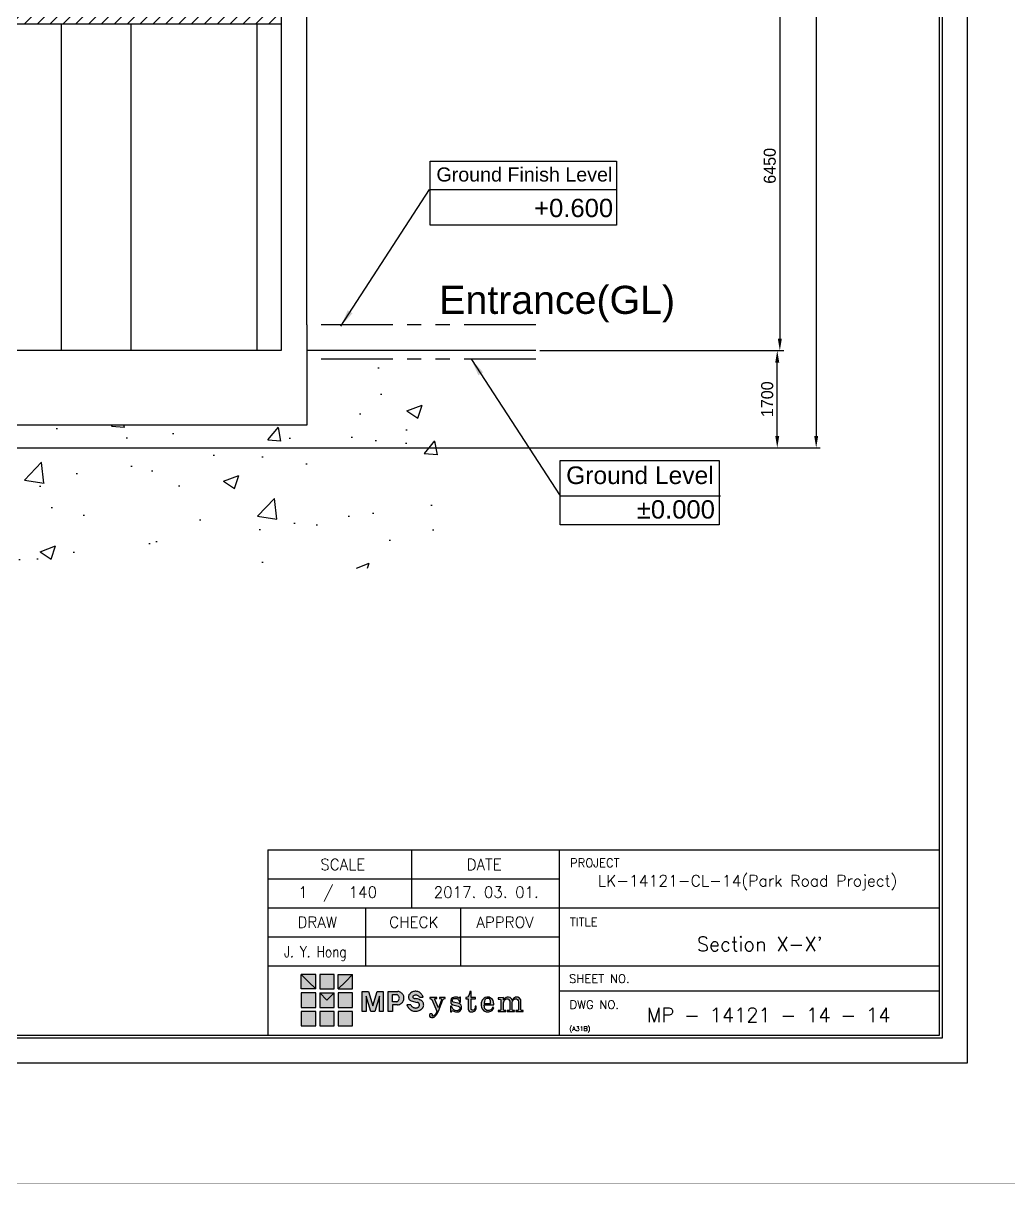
# Model space of a CAD drawing. Header units: millimetres. Extents: x -5 to 1510635, y -6 to 71285.
# Drawn here: x 938981 to 956194, y -4 to 20258 of the extents above; entities that cross this region are included whole.
import ezdxf
from ezdxf.enums import TextEntityAlignment as Align

# ---------------------------------------------------------------- set-up
doc = ezdxf.new("R2010")
doc.units = ezdxf.units.MM
doc.header["$LTSCALE"] = 1000
doc.linetypes.add('HIDDEN', pattern=[0.375, 0.25, -0.125])
doc.linetypes.add('PHANTOM', pattern=[2.5, 1.25, -0.25, 0.25, -0.25, 0.25, -0.25])
for name, color, linetype in [('MP-2', 42, 'Continuous'), ('MP-3', 3, 'Continuous'), ('MP-4', 4, 'HIDDEN'), ('MP-5', 5, 'PHANTOM'), ('MP-7', 7, 'Continuous'), ('MP-8', 8, 'Continuous')]:
    doc.layers.add(name, color=color, linetype=linetype)
doc.styles.add('GHG1', font='simplex.shx', dxfattribs={"bigfont": 'whgtxt.shx'})
doc.styles.add('H', font='arial.ttf')
doc.styles.add('ROMANS', font='ROMANS.shx')
doc.dimstyles.new('MPS2', dxfattribs={"dimscale": 100, "dimtxt": 3, "dimasz": 3, "dimexe": 1, "dimexo": 1, "dimgap": 1, "dimtad": 1, "dimzin": 12, "dimdsep": 46, "dimtxsty": 'Standard', "dimcen": 1, "dimclrd": 1, "dimclre": 1, "dimclrt": 7, "dimazin": 2, "dimtfac": 1, "dimtmove": 0, "dimatfit": 3, "dimfxl": 1, "dimarcsym": 0})

# ---------------------------------------------------------------- blocks, each defined once
blk = doc.blocks.new('MP LOGO')
h = blk.add_hatch(color=20)
h.paths.add_polyline_path([(9, 55), (0, 64), (0, 46), (18, 46)])
h.paths.add_polyline_path([(18, 41), (0, 41), (0, 23), (18, 23)])
h.paths.add_polyline_path([(32, 32), (23, 41), (23, 23), (41, 23), (41, 41)])
h.paths.add_polyline_path([(64, 23), (64, 41), (46, 41), (46, 23)])
h.paths.add_polyline_path([(64, 46), (64, 64), (55, 55), (46, 46)])
h.paths.add_polyline_path([(64, 18), (46, 18), (46, 0), (64, 0)])
h.paths.add_polyline_path([(0, 0), (18, 0), (18, 18), (0, 18)])
h = blk.add_hatch(color=131)
h.paths.add_polyline_path([(18, 64), (0, 64), (9, 55), (18, 46)])
h.paths.add_polyline_path([(41, 64), (23, 64), (23, 46), (41, 46)])
h.paths.add_polyline_path([(64, 64), (46, 64), (46, 46), (55, 55)])
h.paths.add_polyline_path([(41, 41), (23, 41), (32, 32)])
h.paths.add_polyline_path([(41, 18), (23, 18), (23, 0), (41, 0)])
at = {"color": 131}
for points in [[(9, 55), (18, 46), (18, 64), (0, 64)], [(23, 46), (41, 46), (41, 64), (23, 64)], [(55, 55), (46, 46), (46, 64), (64, 64)], [(23, 0), (41, 0), (41, 18), (23, 18)]]:
    blk.add_lwpolyline(points, close=True, dxfattribs=at)
at = {"color": 20}
for points in [[(9, 55), (18, 46), (0, 46), (0, 64)], [(55, 55), (46, 46), (64, 46), (64, 64)], [(0, 23), (18, 23), (18, 41), (0, 41)], [(32, 32), (23, 41), (23, 23), (41, 23), (41, 41)], [(46, 23), (64, 23), (64, 41), (46, 41)], [(0, 0), (18, 0), (18, 18), (0, 18)], [(46, 0), (64, 0), (64, 18), (46, 18)]]:
    blk.add_lwpolyline(points, close=True, dxfattribs=at)
at = {"color": 143}
blk.add_lwpolyline([(23, 41), (41, 41), (32, 32), (32, 32)], close=True, dxfattribs=at)
blk = doc.blocks.new('MP LOGO 02')
at = {"layer": 'MP-2'}
h = blk.add_hatch(color=256, dxfattribs=at)
h.paths.add_polyline_path([(8.38, 4.28), (7.62, 4.28), (7.62, 1.78), (8.09, 1.78), (8.09, 3.69), (8.69, 1.78), (9.16, 1.78), (9.76, 3.69), (9.76, 1.78), (10.23, 1.78), (10.23, 4.28), (9.47, 4.28), (8.92, 2.49)])
h.paths.add_polyline_path([(10.86, 1.78), (11.38, 1.78), (11.38, 2.62), (12, 2.62), (12.11, 2.63), (12.2, 2.65), (12.3, 2.68), (12.39, 2.73), (12.47, 2.78), (12.55, 2.85), (12.62, 2.92), (12.68, 3), (12.73, 3.09), (12.77, 3.18), (12.79, 3.28), (12.81, 3.38), (12.81, 3.48), (12.8, 3.58), (12.78, 3.68), (12.75, 3.77), (12.7, 3.86), (12.65, 3.95), (12.59, 4.02), (12.51, 4.09), (12.43, 4.15), (12.35, 4.2), (12.25, 4.24), (12.16, 4.27), (12.06, 4.28), (10.86, 4.28)])
h.paths.add_polyline_path([(11.38, 3.89), (11.85, 3.89), (11.92, 3.88), (11.99, 3.85), (12.05, 3.82), (12.1, 3.77), (12.15, 3.72), (12.19, 3.66), (12.22, 3.59), (12.23, 3.52), (12.24, 3.45), (12.23, 3.38), (12.22, 3.31), (12.19, 3.24), (12.15, 3.18), (12.1, 3.13), (12.05, 3.09), (11.99, 3.05), (11.92, 3.02), (11.85, 3.01), (11.38, 3.01)], flags=16)
h.paths.add_polyline_path([(14.02, 3.76), (14.1, 3.8), (14.18, 3.82), (14.26, 3.83), (14.34, 3.83), (14.42, 3.81), (14.5, 3.79), (14.57, 3.75), (14.64, 3.7), (14.7, 3.65), (14.75, 3.58), (15.19, 3.58), (15.16, 3.69), (15.11, 3.79), (15.06, 3.88), (14.99, 3.97), (14.91, 4.05), (14.83, 4.12), (14.74, 4.18), (14.64, 4.23), (14.53, 4.27), (14.42, 4.29), (14.31, 4.31), (14.2, 4.31), (14.09, 4.29), (13.99, 4.27), (13.88, 4.23), (13.78, 4.18), (13.69, 4.12), (13.6, 4.05), (13.53, 3.97), (13.48, 3.92), (13.44, 3.85), (13.41, 3.79), (13.39, 3.72), (13.37, 3.64), (13.37, 3.57), (13.39, 3.49), (13.41, 3.42), (13.44, 3.35), (13.48, 3.29), (13.52, 3.23), (13.58, 3.19), (13.64, 3.14), (13.71, 3.11), (14.46, 2.93), (14.55, 2.91), (14.65, 2.84), (14.72, 2.75), (14.75, 2.63), (14.74, 2.52), (14.7, 2.41), (14.62, 2.32), (14.54, 2.28), (14.46, 2.25), (14.37, 2.23), (14.29, 2.22), (14.2, 2.23), (14.11, 2.24), (14.03, 2.27), (13.95, 2.3), (13.88, 2.35), (13.81, 2.41), (13.75, 2.47), (13.7, 2.54), (13.66, 2.62), (13.19, 2.62), (13.23, 2.51), (13.28, 2.4), (13.34, 2.3), (13.41, 2.21), (13.49, 2.12), (13.58, 2.05), (13.68, 1.98), (13.78, 1.92), (13.89, 1.88), (14, 1.85), (14.12, 1.82), (14.24, 1.82), (14.35, 1.82), (14.47, 1.83), (14.58, 1.86), (14.69, 1.9), (14.8, 1.95), (14.9, 2.02), (14.99, 2.09), (15.08, 2.17), (15.15, 2.26), (15.22, 2.36), (15.25, 2.43), (15.27, 2.51), (15.28, 2.59), (15.27, 2.67), (15.26, 2.75), (15.24, 2.83), (15.21, 2.9), (15.17, 2.97), (15.12, 3.04), (15.06, 3.1), (15, 3.14), (14.93, 3.19), (14.85, 3.22), (14.74, 3.27), (14.62, 3.32), (14.5, 3.36), (14.38, 3.38), (14.26, 3.4), (14.18, 3.41), (14.1, 3.42), (14.03, 3.46), (13.95, 3.52), (13.92, 3.59), (13.92, 3.67), (13.97, 3.74)])
h.paths.add_polyline_path([(16.65, 3.29), (16.65, 3.36), (16.7, 3.4), (16.91, 3.4), (16.91, 3.52), (16.03, 3.52), (16.03, 3.4), (16.16, 3.38), (16.3, 3.3), (16.93, 1.85), (16.89, 1.71), (16.73, 1.44), (16.6, 1.28), (16.47, 1.2), (16.35, 1.21), (16.37, 1.41), (16.29, 1.51), (16.13, 1.51), (16.01, 1.42), (16, 1.21), (16.09, 1.09), (16.24, 1.03), (16.44, 1.03), (16.57, 1.08), (16.76, 1.23), (16.94, 1.49), (17.11, 1.82), (17.68, 3.25), (17.79, 3.36), (17.97, 3.4), (17.97, 3.52), (17.23, 3.52), (17.23, 3.4), (17.45, 3.37), (17.5, 3.31), (17.5, 3.25), (17.12, 2.26), (17.06, 2.32)])
h.paths.add_polyline_path([(18.99, 2.94), (18.89, 3.01), (18.85, 3.09), (18.85, 3.24), (18.89, 3.31), (19, 3.41), (19.08, 3.43), (19.38, 3.42), (19.5, 3.36), (19.62, 3.25), (19.78, 2.94), (19.88, 2.94), (19.88, 3.56), (19.78, 3.56), (19.67, 3.43), (19.44, 3.56), (19.1, 3.58), (18.85, 3.5), (18.72, 3.36), (18.64, 3.14), (18.64, 2.97), (18.68, 2.83), (18.73, 2.74), (18.89, 2.62), (19.56, 2.45), (19.67, 2.4), (19.78, 2.28), (19.78, 2.09), (19.71, 1.98), (19.56, 1.9), (19.44, 1.87), (19.21, 1.9), (19.03, 1.98), (18.9, 2.11), (18.81, 2.28), (18.76, 2.47), (18.62, 2.47), (18.62, 1.76), (18.76, 1.76), (18.84, 1.9), (19.1, 1.77), (19.25, 1.73), (19.62, 1.76), (19.82, 1.86), (19.96, 2.04), (20, 2.17), (20, 2.42), (19.95, 2.57), (19.82, 2.7), (19.7, 2.78)])
h.paths.add_polyline_path([(21.18, 3.36), (21.73, 3.36), (21.73, 3.52), (21.18, 3.52), (21.18, 4.28), (21.03, 4.28), (20.99, 4.03), (20.92, 3.79), (20.74, 3.58), (20.52, 3.52), (20.52, 3.36), (20.82, 3.36), (20.82, 2.06), (20.85, 1.96), (20.96, 1.83), (21.09, 1.76), (21.39, 1.73), (21.58, 1.81), (21.71, 1.92), (21.81, 2.13), (21.84, 2.47), (21.71, 2.47), (21.68, 2.21), (21.56, 2), (21.45, 1.95), (21.32, 1.95), (21.2, 2.03), (21.18, 2.09)])
h.paths.add_polyline_path([(24.02, 2.64), (24.02, 2.75), (23.92, 3.15), (23.84, 3.29), (23.71, 3.43), (23.43, 3.57), (23.15, 3.58), (22.95, 3.53), (22.81, 3.46), (22.57, 3.2), (22.44, 2.85), (22.43, 2.49), (22.47, 2.31), (22.55, 2.12), (22.76, 1.88), (23.06, 1.75), (23.41, 1.73), (23.63, 1.81), (23.8, 1.93), (23.92, 2.07), (24.02, 2.27), (23.89, 2.31), (23.77, 2.12), (23.63, 2), (23.53, 1.95), (23.43, 1.92), (23.17, 1.93), (23, 2.03), (22.91, 2.14), (22.84, 2.34), (22.81, 2.64)])
h.paths.add_polyline_path([(22.81, 2.79), (22.85, 3.07), (22.92, 3.25), (23.02, 3.37), (23.16, 3.43), (23.35, 3.43), (23.45, 3.4), (23.53, 3.32), (23.62, 3.12), (23.62, 2.8)], flags=16)
h.paths.add_polyline_path([(25.23, 2.86), (25.26, 3.01), (25.34, 3.2), (25.43, 3.29), (25.57, 3.36), (25.75, 3.36), (25.86, 3.31), (25.94, 3.22), (26, 3.06), (26, 1.98), (25.94, 1.92), (25.68, 1.92), (25.68, 1.78), (26.61, 1.78), (26.61, 1.92), (26.38, 1.92), (26.33, 2), (26.33, 2.89), (26.37, 3.06), (26.43, 3.19), (26.51, 3.27), (26.68, 3.36), (26.86, 3.36), (26.97, 3.3), (27.04, 3.17), (27.08, 3), (27.08, 2.01), (27.02, 1.92), (26.77, 1.92), (26.77, 1.78), (27.7, 1.78), (27.7, 1.92), (27.46, 1.92), (27.41, 1.98), (27.41, 3.06), (27.38, 3.24), (27.22, 3.47), (27.02, 3.57), (26.74, 3.57), (26.47, 3.43), (26.35, 3.3), (26.33, 3.25), (26.29, 3.22), (26.22, 3.36), (26.05, 3.52), (25.86, 3.58), (25.7, 3.58), (25.57, 3.55), (25.42, 3.46), (25.32, 3.37), (25.26, 3.26), (25.23, 3.26), (25.23, 3.52), (24.56, 3.48), (24.56, 3.32), (24.85, 3.32), (24.9, 3.25), (24.9, 2), (24.83, 1.92), (24.57, 1.92), (24.57, 1.78), (24.9, 1.78), (25.52, 1.78), (25.52, 1.92), (25.28, 1.92), (25.23, 2)])
for points in [[(8.09, 1.78), (7.62, 1.78), (7.62, 4.28), (8.38, 4.28), (8.92, 2.49), (9.47, 4.28), (10.23, 4.28), (10.23, 1.78), (9.76, 1.78), (9.76, 3.69), (9.16, 1.78), (8.69, 1.78), (8.09, 3.69), (8.09, 1.78)], [(16.03, 3.52), (16.03, 3.4), (16.16, 3.38), (16.3, 3.3), (16.93, 1.85), (16.89, 1.71), (16.73, 1.44), (16.6, 1.28), (16.47, 1.2), (16.35, 1.21), (16.37, 1.41), (16.29, 1.51), (16.13, 1.51), (16.01, 1.42), (16, 1.21), (16.09, 1.09), (16.24, 1.03), (16.44, 1.03), (16.57, 1.08), (16.76, 1.23), (16.94, 1.49), (17.11, 1.82), (17.68, 3.25), (17.79, 3.36), (17.97, 3.4), (17.97, 3.52), (17.23, 3.52), (17.23, 3.4), (17.45, 3.37), (17.5, 3.31), (17.5, 3.25), (17.12, 2.26), (17.06, 2.32), (16.65, 3.29), (16.65, 3.36), (16.7, 3.4), (16.91, 3.4), (16.91, 3.52), (16.03, 3.52)], [(19.1, 3.58), (18.85, 3.5), (18.72, 3.36), (18.64, 3.14), (18.64, 2.97), (18.68, 2.83), (18.73, 2.74), (18.89, 2.62), (19.56, 2.45), (19.67, 2.4), (19.78, 2.28), (19.78, 2.09), (19.71, 1.98), (19.56, 1.9), (19.44, 1.87), (19.21, 1.9), (19.03, 1.98), (18.9, 2.11), (18.81, 2.28), (18.76, 2.47), (18.62, 2.47), (18.62, 1.76), (18.76, 1.76), (18.84, 1.9), (19.1, 1.77), (19.25, 1.73), (19.62, 1.76), (19.82, 1.86), (19.96, 2.04), (20, 2.17), (20, 2.42), (19.95, 2.57), (19.82, 2.7), (19.7, 2.78), (18.99, 2.94), (18.89, 3.01), (18.85, 3.09), (18.85, 3.24), (18.89, 3.31), (19, 3.41), (19.08, 3.43), (19.38, 3.42), (19.5, 3.36), (19.62, 3.25), (19.78, 2.94), (19.88, 2.94), (19.88, 3.56), (19.78, 3.56), (19.69, 3.45), (19.65, 3.45), (19.44, 3.56), (19.1, 3.58)], [(21.03, 4.28), (20.99, 4.03), (20.92, 3.79), (20.74, 3.58), (20.52, 3.52), (20.52, 3.36), (20.82, 3.36), (20.82, 2.06), (20.85, 1.96), (20.96, 1.83), (21.09, 1.76), (21.39, 1.73), (21.58, 1.81), (21.71, 1.92), (21.81, 2.13), (21.84, 2.47), (21.71, 2.47), (21.68, 2.21), (21.56, 2), (21.45, 1.95), (21.32, 1.95), (21.2, 2.03), (21.18, 2.09), (21.18, 3.36), (21.73, 3.36), (21.73, 3.52), (21.18, 3.52), (21.18, 4.28), (21.03, 4.28)], [(23.15, 3.58), (22.95, 3.53), (22.81, 3.46), (22.57, 3.2), (22.44, 2.85), (22.43, 2.49), (22.47, 2.31), (22.55, 2.12), (22.76, 1.88), (23.06, 1.75), (23.41, 1.73), (23.63, 1.81), (23.8, 1.93), (23.92, 2.07), (24.02, 2.27), (23.89, 2.31), (23.77, 2.12), (23.63, 2), (23.53, 1.95), (23.43, 1.92), (23.17, 1.93), (23, 2.03), (22.91, 2.14), (22.84, 2.34), (22.81, 2.64), (24.02, 2.64), (24.02, 2.75), (23.92, 3.15), (23.84, 3.29), (23.71, 3.43), (23.43, 3.57), (23.15, 3.58)], [(23.16, 3.43), (23.02, 3.37), (22.92, 3.25), (22.85, 3.07), (22.81, 2.79), (23.62, 2.8), (23.62, 3.12), (23.53, 3.32), (23.45, 3.4), (23.35, 3.43), (23.16, 3.43)], [(25.7, 3.58), (25.57, 3.55), (25.42, 3.46), (25.32, 3.37), (25.26, 3.26), (25.23, 3.26), (25.23, 3.52), (24.56, 3.48), (24.56, 3.32), (24.85, 3.32), (24.9, 3.25), (24.9, 2), (24.83, 1.92), (24.57, 1.92), (24.57, 1.78), (24.9, 1.78), (25.52, 1.78), (25.52, 1.92), (25.28, 1.92), (25.23, 2), (25.23, 2.86), (25.26, 3.01), (25.34, 3.2), (25.43, 3.29), (25.57, 3.36), (25.75, 3.36), (25.86, 3.31), (25.94, 3.22), (26, 3.06), (26, 1.98), (25.94, 1.92), (25.68, 1.92), (25.68, 1.78), (26.61, 1.78), (26.61, 1.92), (26.38, 1.92), (26.33, 2), (26.33, 2.89), (26.37, 3.06), (26.43, 3.19), (26.51, 3.27), (26.68, 3.36), (26.86, 3.36), (26.97, 3.3), (27.04, 3.17), (27.08, 3), (27.08, 2.01), (27.02, 1.92), (26.77, 1.92), (26.77, 1.78), (27.7, 1.78), (27.7, 1.92), (27.46, 1.92), (27.41, 1.98), (27.41, 3.06), (27.38, 3.24), (27.22, 3.47), (27.02, 3.57), (26.74, 3.57), (26.47, 3.43), (26.35, 3.3), (26.33, 3.25), (26.29, 3.22), (26.22, 3.36), (26.05, 3.52), (25.86, 3.58), (25.7, 3.58)]]:
    blk.add_lwpolyline(points, close=True, dxfattribs=at)
for points in [[(12, 2.62), (11.38, 2.62), (11.38, 1.78), (10.86, 1.78), (10.86, 4.28), (12.06, 4.28)], [(11.85, 3.01), (11.38, 3.01), (11.38, 3.89), (11.85, 3.89)], [(11.85, 3.01), (11.92, 3.02), (11.99, 3.05), (12.05, 3.09), (12.1, 3.13), (12.15, 3.18), (12.19, 3.24), (12.22, 3.31), (12.23, 3.38), (12.24, 3.45), (12.23, 3.52), (12.22, 3.59), (12.19, 3.66), (12.15, 3.72), (12.1, 3.77), (12.05, 3.82), (11.99, 3.85), (11.92, 3.88), (11.85, 3.89)], [(12, 2.62), (12.11, 2.63), (12.2, 2.65), (12.3, 2.68), (12.39, 2.73), (12.47, 2.78), (12.55, 2.85), (12.62, 2.92), (12.68, 3), (12.73, 3.09), (12.77, 3.18), (12.79, 3.28), (12.81, 3.38), (12.81, 3.48), (12.8, 3.58), (12.78, 3.68), (12.75, 3.77), (12.7, 3.86), (12.65, 3.95), (12.59, 4.02), (12.51, 4.09), (12.43, 4.15), (12.35, 4.2), (12.25, 4.24), (12.16, 4.27), (12.06, 4.28)], [(13.66, 2.62), (13.19, 2.62), (13.23, 2.51), (13.28, 2.4), (13.34, 2.3), (13.41, 2.21), (13.49, 2.12), (13.58, 2.05), (13.68, 1.98), (13.78, 1.92), (13.89, 1.88), (14, 1.85), (14.12, 1.82), (14.24, 1.82), (14.35, 1.82), (14.47, 1.83), (14.58, 1.86), (14.69, 1.9), (14.8, 1.95), (14.9, 2.02), (14.99, 2.09), (15.08, 2.17), (15.15, 2.26), (15.22, 2.36), (15.25, 2.43), (15.27, 2.51), (15.28, 2.59), (15.27, 2.67), (15.26, 2.75), (15.24, 2.83), (15.21, 2.9), (15.17, 2.97), (15.12, 3.04), (15.06, 3.1), (15, 3.14), (14.93, 3.19), (14.85, 3.22), (14.74, 3.27), (14.62, 3.32), (14.5, 3.36), (14.38, 3.38), (14.26, 3.4)], [(14.75, 3.58), (15.19, 3.58), (15.16, 3.69), (15.11, 3.79), (15.06, 3.88), (14.99, 3.97), (14.91, 4.05), (14.83, 4.12), (14.74, 4.18), (14.64, 4.23), (14.53, 4.27), (14.42, 4.29), (14.31, 4.31), (14.2, 4.31), (14.09, 4.29), (13.99, 4.27), (13.88, 4.23), (13.78, 4.18), (13.69, 4.12), (13.6, 4.05), (13.53, 3.97), (13.48, 3.92), (13.44, 3.85), (13.41, 3.79), (13.39, 3.72), (13.37, 3.64), (13.37, 3.57), (13.39, 3.49), (13.41, 3.42), (13.44, 3.35), (13.48, 3.29), (13.52, 3.23), (13.58, 3.19), (13.64, 3.14), (13.71, 3.11), (14.46, 2.93)], [(14.02, 3.76), (13.99, 3.75), (13.96, 3.72), (13.93, 3.69), (13.92, 3.65), (13.92, 3.61), (13.93, 3.57), (13.94, 3.53), (13.97, 3.5)], [(13.97, 3.5), (14.03, 3.46), (14.1, 3.42), (14.18, 3.41), (14.26, 3.4)], [(14.75, 3.58), (14.7, 3.65), (14.64, 3.7), (14.57, 3.75), (14.5, 3.79), (14.42, 3.81), (14.34, 3.83), (14.26, 3.83), (14.18, 3.82), (14.1, 3.8), (14.02, 3.76)], [(14.54, 2.28), (14.59, 2.31), (14.64, 2.34), (14.68, 2.39), (14.71, 2.44), (14.73, 2.49), (14.75, 2.55), (14.75, 2.61), (14.74, 2.66), (14.73, 2.72), (14.7, 2.77), (14.66, 2.82), (14.62, 2.86), (14.57, 2.89), (14.52, 2.92), (14.46, 2.93)], [(13.66, 2.62), (13.7, 2.54), (13.75, 2.47), (13.81, 2.41), (13.88, 2.35), (13.95, 2.3), (14.03, 2.27), (14.11, 2.24), (14.2, 2.23), (14.29, 2.22), (14.37, 2.23), (14.46, 2.25), (14.54, 2.28)]]:
    blk.add_lwpolyline(points, dxfattribs=at)
at = {"color": 40, "xscale": 0.1000000000000227, "yscale": 0.1000000000000227, "zscale": 0.1000000000000227}
blk.add_blockref('MP LOGO', (0, 0), dxfattribs=at)
blk = doc.blocks.new('*D455')
at = {"layer": 'DEFPOINTS', "color": 0, "linetype": 'ByBlock', "transparency": 16777216}
for p in [(947934, 14543, 0), (952150, 14543), (927169, 12843, 0)]:
    blk.add_point(p, dxfattribs=at)
at = {"layer": 'MP-8', "color": 1, "linetype": 'ByBlock', "lineweight": -2, "transparency": 16777216}
for p, q in [((948004, 14543), (952220, 14543)), ((952150, 13053), (952150, 14333)), ((927239, 12843), (952220, 12843))]:
    blk.add_line(p, q, dxfattribs=at)
at = {"layer": 'MP-8', "color": 1, "linetype": 'ByBlock', "transparency": 16777216}
for points in [[(952115, 14333), (952185, 14333), (952150, 14543)], [(952115, 13053), (952185, 13053), (952150, 12843)]]:
    blk.add_solid(points, dxfattribs=at)
at = {"layer": 'MP-8', "color": 7, "linetype": 'ByBlock', "transparency": 16777216, "insert": (951975, 13693), "char_height": 210, "attachment_point": 5, "rotation": 90}
blk.add_mtext('1700', dxfattribs=at)
blk = doc.blocks.new('*D457')
at = {"layer": 'DEFPOINTS', "color": 0, "linetype": 'ByBlock', "transparency": 16777216}
for p in [(943704, 20993, 0), (947934, 14543, 0), (952195, 14543)]:
    blk.add_point(p, dxfattribs=at)
at = {"layer": 'MP-8', "color": 1, "linetype": 'ByBlock', "lineweight": -2, "transparency": 16777216}
for p, q in [((943774, 20993), (952265, 20993)), ((952195, 20783), (952195, 14753)), ((948004, 14543), (952265, 14543))]:
    blk.add_line(p, q, dxfattribs=at)
at = {"layer": 'MP-8', "color": 1, "linetype": 'ByBlock', "transparency": 16777216}
for points in [[(952160, 20783), (952230, 20783), (952195, 20993)], [(952160, 14753), (952230, 14753), (952195, 14543)]]:
    blk.add_solid(points, dxfattribs=at)
at = {"layer": 'MP-8', "color": 7, "linetype": 'ByBlock', "transparency": 16777216, "insert": (952020, 17768), "char_height": 210, "attachment_point": 5, "rotation": 90}
blk.add_mtext('6450', dxfattribs=at)
blk = doc.blocks.new('*D458')
at = {"layer": 'DEFPOINTS', "color": 0, "linetype": 'ByBlock', "transparency": 16777216}
for p in [(943934, 33393, 0), (927169, 12843, 0), (952830, 12843)]:
    blk.add_point(p, dxfattribs=at)
at = {"layer": 'MP-8', "color": 1, "linetype": 'ByBlock', "lineweight": -2, "transparency": 16777216}
for p, q in [((944004, 33393), (952900, 33393)), ((952830, 33183), (952830, 13053)), ((927239, 12843), (952900, 12843))]:
    blk.add_line(p, q, dxfattribs=at)
at = {"layer": 'MP-8', "color": 1, "linetype": 'ByBlock', "transparency": 16777216}
for points in [[(952795, 33183), (952865, 33183), (952830, 33393)], [(952795, 13053), (952865, 13053), (952830, 12843)]]:
    blk.add_solid(points, dxfattribs=at)
at = {"layer": 'MP-8', "color": 7, "linetype": 'ByBlock', "transparency": 16777216, "insert": (952655, 23118), "char_height": 210, "attachment_point": 5, "rotation": 90}
blk.add_mtext('20550', dxfattribs=at)

msp = doc.modelspace()

# ---------------------------------------------------------------- hatches: boundary and pattern name
at = {"layer": 'MP-8', "linetype": 'ByBlock'}
h = msp.add_hatch(dxfattribs=at)
h.set_pattern_fill('ANSI31', color=256, scale=50, style=0)
h.set_pattern_definition([(45, (-5971.48, -303517.42), (-112.253202, 112.253202), [])])
edge = h.paths.add_edge_path()
edge.add_line((943484.09, 20843.238), (943484.09, 20243.238))
edge.add_line((943484.09, 20243.238), (914894.341, 20243.238))
edge.add_line((914894.341, 20243.238), (914894.341, 20543.238))
edge.add_line((914894.341, 20543.238), (927968.954, 20543.238))
edge.add_line((927968.954, 20543.238), (927968.954, 20843.238))
edge.add_line((927968.954, 20843.238), (943484.09, 20843.238))
edge.add_line((943484.09, 20843.238), (943484.09, 20243.238))
h = msp.add_hatch(dxfattribs=at)
h.set_pattern_fill('AR-CONC', color=256, scale=15, style=0)
h.set_pattern_definition([(50, (-4603.6, -183230.1), (2732.77, -239.0863), [285.75, -3143.25]), (355, (-4603.6, -183230.1), (-528.642, 2865.85), [228.6, -2514.6]), (100.451, (-4376, -183250), (2204.1375, 2626.75), [242.85, -2671.35]), (46.1842, (-4603.6, -182468), (4066.186, -630.635), [428.625, -4714.875]), (96.6356, (-4264.8, -182520.7), (3561.064, 3711.383), [364.275, -4007.025]), (351.184, (-4603.6, -182468), (3561.07, 3711.377), [342.9, -3771.9]), (21, (-4222.6, -182658.6), (2274.223, -1533.983), [285.75, -3143.25]), (326, (-4222.6, -182658.6), (927.0304, 2762.8195), [228.6, -2514.6]), (71.4514, (-4033, -182786.5), (3201.2474, 1228.843), [242.85, -2671.35]), (37.5, (-4603.6, -183230.1), (46.329, 1268.3256), [0, -2484.12, 0, -2552.7, 0, -2524.125]), (7.5, (-4603.6, -183230.1), (1002.295, 1502.7086), [0, -1455.42, 0, -2426.97, 0, -962.025]), (327.5, (-5453.3, -183230.1), (2033.8589, -85.9312), [0, -952.5, 0, -2971.8, 0, -3943.35]), (317.5, (-5834.3, -183230.1), (2221.9377, 381.3974), [0, -1238.25, 0, -1973.58, 0, -2800.35])])
h.paths.add_polyline_path([(946434.09, 14393.238), (943934.09, 14393.238), (943934.09, 13243.238), (930168.953, 13243.238), (928468.954, 11543.238), (920468.954, 11543.238), (918768.954, 13243.238), (914444.341, 13243.238), (914444.341, 14393.238), (911944.341, 14393.238), (911944.341, 10743.238), (917733.42, 10743.238), (919433.42, 9043.238), (929504.487, 9043.238), (931204.487, 10743.238), (946434.09, 10743.238)])

# ---------------------------------------------------------------- linework, layer by layer
at = {"layer": 'MP-2'}
for p, q in [((943254.351, 5828.583), (943254.351, 2585.051)), ((943254.351, 5828.583), (954979.949, 5828.583)), ((945764.488, 5828.583), (945764.488, 4813.615)), ((948339.09, 5828.583), (948339.09, 2585.051)), ((943254.351, 5321.099), (948339.09, 5321.099)), ((943254.351, 4813.615), (954979.949, 4813.615)), ((944956.879, 4813.615), (944956.879, 3798.647)), ((946615.751, 4813.615), (946615.751, 3798.647)), ((943254.351, 4306.131), (948339.09, 4306.131)), ((943254.351, 3798.647), (954979.949, 3798.647)), ((948339.09, 3363.458), (954979.949, 3363.458))]:
    msp.add_line(p, q, dxfattribs=at)
at = {"layer": 'MP-2', "const_width": 8.75}
msp.add_lwpolyline([(957600, 0), (898800, 0), (898800, 41580), (957600, 41580)], close=True, dxfattribs=at)
at = {"layer": 'MP-4', "linetype": 'ByBlock', "elevation": 0}
for points in [[(946087.874, 17851.674), (949343.901, 17851.674), (949343.901, 16734.778), (946087.874, 16734.778)], [(948358.751, 12624.01), (951138.533, 12624.01), (951138.533, 11497.718), (948358.751, 11497.718)]]:
    msp.add_lwpolyline(points, close=True, dxfattribs=at)
at = {"layer": 'MP-5'}
for p, q in [((947934.09, 14993.238, 0), (943934.09, 14993.238, 0)), ((947934.09, 14393.238, 0), (943934.09, 14393.238, 0))]:
    msp.add_line(p, q, dxfattribs=at)
at = {"layer": 'MP-7'}
for points in [[(900935, 39480), (955465, 39480), (955465, 2100), (900935, 2100)], [(955028.455, 2536.545), (901371.545, 2536.545), (901371.545, 39043.455), (955028.455, 39043.455)], [(901420.051, 38994.949), (954979.949, 38994.949), (954979.949, 2585.051), (901420.051, 2585.051)]]:
    msp.add_lwpolyline(points, close=True, dxfattribs=at)
at = {"layer": 'MP-8', "linetype": 'ByBlock'}
for p, q in [((943934.09, 14993.238, 0), (943934.09, 29693.238, 0)), ((943484.09, 20843.238, 0), (943484.09, 14543.238, 0)), ((943934.09, 14993.238, 0), (943934.09, 13243.238, 0)), ((943484.09, 14543.238, 0), (933489.248, 14543.238, 0)), ((947934.09, 14543.238, 0), (943934.09, 14543.238, 0))]:
    msp.add_line(p, q, dxfattribs=at)
at = {"layer": 'MP-8', "color": 3, "linetype": 'HIDDEN', "ltscale": 2000}
for p, q in [((939643.966, 20243.238, 0), (939643.966, 14543.238, 0)), ((940859.209, 20243.238, 0), (940859.209, 14543.238, 0)), ((943058.782, 20243.238, 0), (943058.782, 14543.238, 0))]:
    msp.add_line(p, q, dxfattribs=at)
at = {"layer": 'MP-8', "linetype": 'ByBlock', "elevation": 0}
for points in [[(943484.09, 20843.238), (943484.09, 20243.238), (914894.341, 20243.238), (914894.341, 20543.238), (927968.954, 20543.238), (927968.954, 20843.238), (943484.09, 20843.238), (943484.09, 20243.238)], [(943934.09, 14393.238), (943934.09, 13243.238), (930168.953, 13243.238), (928468.954, 11543.238), (920468.954, 11543.238), (918768.954, 13243.238), (914444.341, 13243.238), (914444.341, 14393.238)], [(943934.09, 13243.238), (930168.953, 13243.238)]]:
    msp.add_lwpolyline(points, dxfattribs=at)

# ---------------------------------------------------------------- block references
at = {"layer": 'MP-3', "xscale": 140, "yscale": 140, "zscale": 140}
msp.add_blockref('MP LOGO 02', (943837.154, 2753.251), dxfattribs=at)

# ---------------------------------------------------------------- texts
at = {"linetype": 'ByBlock', "insert": (946247.564, 15674.18, 148.468), "char_height": 491.09893, "width": 4197.16095, "attachment_point": 1, "style": 'H'}
msp.add_mtext('Entrance(GL)', dxfattribs=at)
at = {"layer": 'MP-2'}
for s, height, style, p in [('LK-14121-CL-14(Park Road Project)', 199.11111, 'GHG1', (951631.049, 5186.162)), ('1  /  140', 193.0303, 'ROMANS', (944474.446, 4990.084)), ('2017. 03. 01.', 193.0303, 'ROMANS', (947067.969, 4990.084)), ('MP - 14121 - 14 - 14', 248.88889, 'GHG1', (951998.426, 2818.273))]:
    msp.add_text(s, height=height, rotation=0.0000004, dxfattribs=dict(at, style=style)).set_placement(p, align=Align.CENTER)
at = {"layer": 'MP-2', "style": 'GHG1'}
msp.add_text("Section X-X'", height=248.88889, rotation=0.0000004, dxfattribs=at).set_placement((952943.895, 4056.799), align=Align.RIGHT)
at = {"layer": 'MP-2', "style": 'ROMANS', "width": 0.8}
msp.add_text('J. Y. Hong', height=193.0303, rotation=0.0000004, dxfattribs=at).set_placement((944082.48, 3951.015), align=Align.CENTER)
at = {"layer": 'MP-2', "style": 'ROMANS'}
msp.add_text('(A31B)', height=79.1919, rotation=0.0000004, dxfattribs=at).set_placement((948522.331, 2664.039))
at = {"layer": 'MP-3', "style": 'ROMANS'}
for s, p in [('SCALE', (944562.215, 5473.981)), ('DATE', (947031.236, 5473.981)), ('DRAW', (944118.383, 4466.216)), ('CHECK', (945803.426, 4466.216)), ('APPROV', (947394.963, 4466.216))]:
    msp.add_text(s, height=193.0303, rotation=0.0000004, dxfattribs=at).set_placement(p, align=Align.CENTER)
for s, p in [('PROJECT', (948529.6, 5524.964)), ('TITLE', (948529.6, 4491.658)), ('SHEET NO.', (948514.749, 3503.044)), ('DWG NO.', (948522.331, 3049.697))]:
    msp.add_text(s, height=148.4848, rotation=0.0000004, dxfattribs=at).set_placement(p)
at = {"layer": 'MP-7', "linetype": 'ByBlock', "style": 'H'}
for s, insert, char_height, width, attachment_point in [('Ground Finish{\\fArial|b0|i0|c238|p34; Level}', (946197.983, 17490.963, 0), 245.76, 3211.6758, 7), ('+{\\fArial|b0|i0|c238|p34;0.}6{\\fArial|b0|i0|c238|p34;00}', (947904.301, 16868.286, 0), 320, 2683.40813, 7), ('Ground Level', (948463.63, 12519.758, 0), 307.2, 2576.07181, 1), ('{\\fArial|b0|i0|c238|p34;%%P0.000}', (951061.517, 11929.844, 0), 320, 2683.40813, 3)]:
    msp.add_mtext(s, dxfattribs=dict(at, insert=insert, char_height=char_height, width=width, attachment_point=attachment_point))

# ---------------------------------------------------------------- dimensions: what is measured, and where the dimension line sits
at = {"layer": 'MP-8', "linetype": 'ByBlock'}
for base, p1, p2, picture, middle in [((952830.146, 12843.238), (943934.09, 33393.238, 0), (927169.248, 12843.238, 0), '*D458', (952655.146, 23118.238)), ((952194.729, 14543.238), (943704.399, 20993.238, 0), (947934.09, 14543.238, 0), '*D457', (952019.729, 17768.238)), ((952149.722, 14543.238), (927169.248, 12843.238, 0), (947934.09, 14543.238, 0), '*D455', (951974.722, 13693.238))]:
    dim = msp.add_linear_dim(base=base, p1=p1, p2=p2, angle=90, dimstyle='MPS2', override={"dimscale": 70}, dxfattribs=at)
    dim.commit()
    dim.dimension.update_dxf_attribs({"geometry": picture, "text_midpoint": middle})

# ---------------------------------------------------------------- leaders
for points in [[(944527.145, 14968.736, 0), (946077.552, 17352.594, 0), (949343.901, 17352.594, 0)], [(946808.343, 14388.944, 0), (948358.751, 12005.087, 0), (951156.743, 12005.087, 0)]]:
    msp.add_leader(points, dimstyle='MPS2', override={"dimgap": 1, "dimtad": 0}, dxfattribs=at)

doc.saveas('drawing.dxf')
